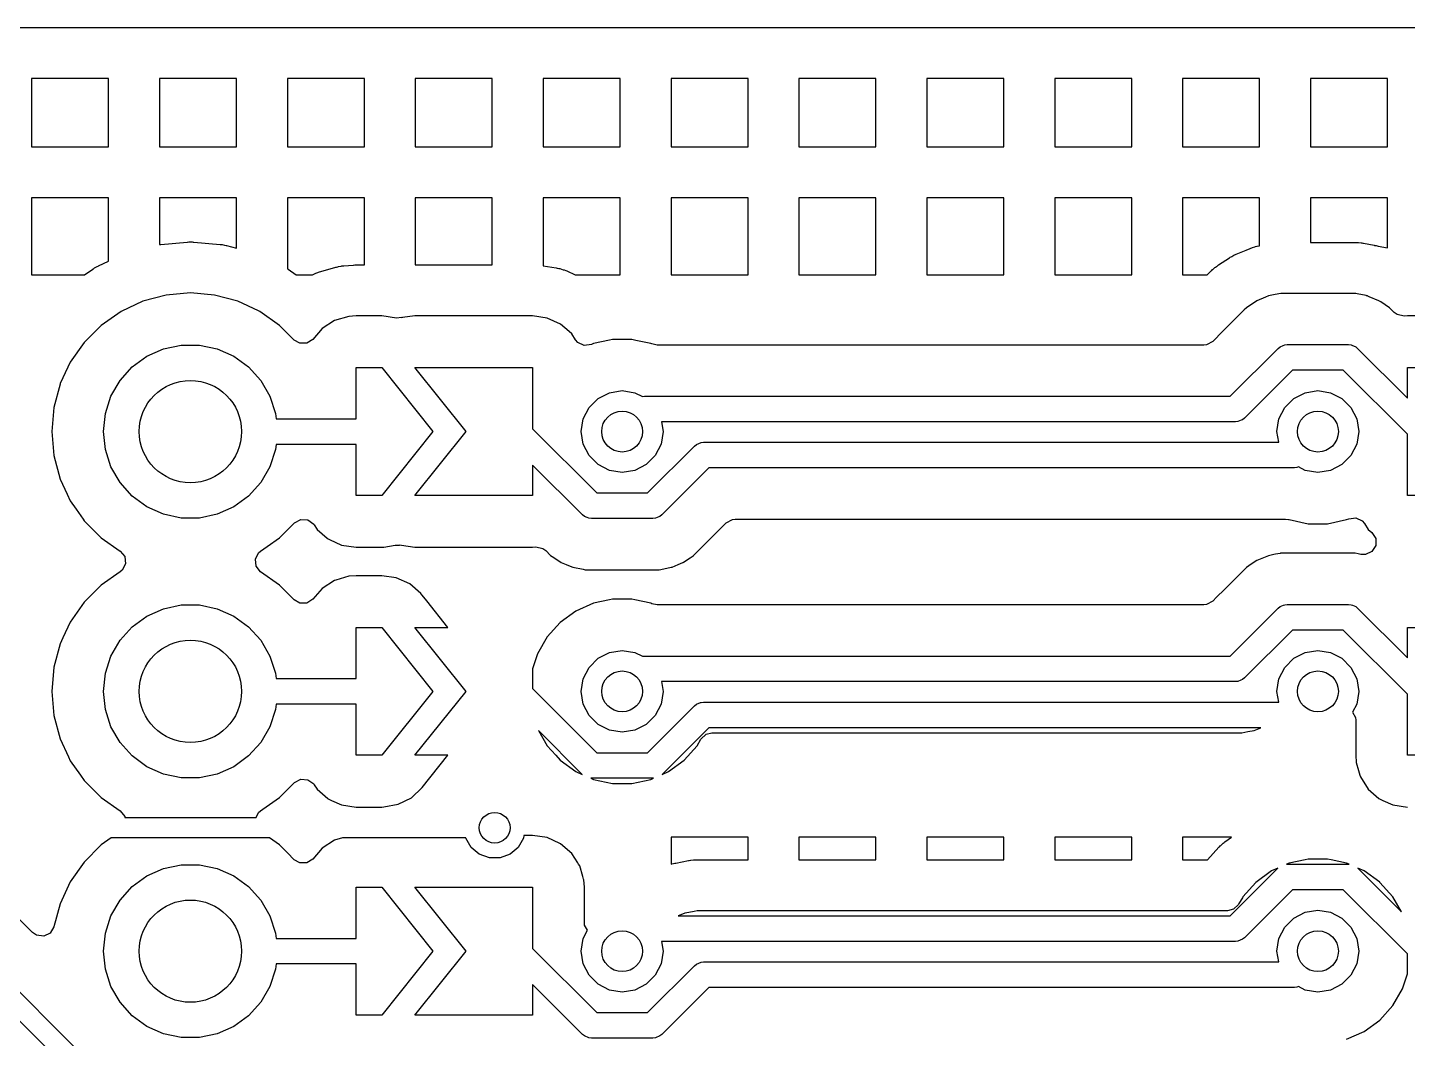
# Model space of a CAD drawing. Extents: x 2.49 to 8.57, y -5.87 to -1.87.
# Drawn here: x 7.613 to 8.144, y -2.45 to -2.061 of the extents above; entities that cross this region are included whole.
import ezdxf

# ---------------------------------------------------------------- set-up
doc = ezdxf.new("R2010")
doc.units = 0
doc.header["$MEASUREMENT"] = 0
doc.layers.add('BLACK', color=7, linetype='CONTINUOUS')

msp = doc.modelspace()

# ---------------------------------------------------------------- linework, layer by layer
at = {"layer": 'BLACK', "linetype": 'CONTINUOUS'}
for p, q in [((5.82126, -2.06076), (8.55012, -2.06076)), ((7.6441, -2.08037), (7.61449, -2.08037)), ((7.61449, -2.08037), (7.61449, -2.10669)), ((7.6441, -2.10669), (7.6441, -2.08037)), ((7.69331, -2.08037), (7.66371, -2.08037)), ((7.66371, -2.08037), (7.66371, -2.10669)), ((7.69331, -2.10669), (7.69331, -2.08037)), ((7.74253, -2.08037), (7.71292, -2.08037)), ((7.71292, -2.08037), (7.71292, -2.10669)), ((7.74253, -2.10669), (7.74253, -2.08037)), ((7.79174, -2.08037), (7.76213, -2.08037)), ((7.76213, -2.08037), (7.76213, -2.10669)), ((7.79174, -2.10669), (7.79174, -2.08037)), ((7.84095, -2.08037), (7.81134, -2.08037)), ((7.81134, -2.08037), (7.81134, -2.10669)), ((7.84095, -2.10669), (7.84095, -2.08037)), ((7.89016, -2.08037), (7.86056, -2.08037)), ((7.86056, -2.08037), (7.86056, -2.10669)), ((7.89016, -2.10669), (7.89016, -2.08037)), ((7.93938, -2.08037), (7.90977, -2.08037)), ((7.90977, -2.08037), (7.90977, -2.10669)), ((7.93938, -2.10669), (7.93938, -2.08037)), ((7.98859, -2.08037), (7.95898, -2.08037)), ((7.95898, -2.08037), (7.95898, -2.10669)), ((7.98859, -2.10669), (7.98859, -2.08037)), ((8.0378, -2.08037), (8.0082, -2.08037)), ((8.0082, -2.08037), (8.0082, -2.10669)), ((8.0378, -2.10669), (8.0378, -2.08037)), ((8.08701, -2.08037), (8.05741, -2.08037)), ((8.05741, -2.08037), (8.05741, -2.10669)), ((8.08701, -2.10669), (8.08701, -2.08037)), ((8.13623, -2.08037), (8.10662, -2.08037)), ((8.10662, -2.08037), (8.10662, -2.10669)), ((8.13623, -2.10669), (8.13623, -2.08037)), ((7.61449, -2.10669), (7.6441, -2.10669)), ((7.66371, -2.10669), (7.69331, -2.10669)), ((7.71292, -2.10669), (7.74253, -2.10669)), ((7.76213, -2.10669), (7.79174, -2.10669)), ((7.81134, -2.10669), (7.84095, -2.10669)), ((7.86056, -2.10669), (7.89016, -2.10669)), ((7.90977, -2.10669), (7.93938, -2.10669)), ((7.95898, -2.10669), (7.98859, -2.10669)), ((8.0082, -2.10669), (8.0378, -2.10669)), ((8.05741, -2.10669), (8.08701, -2.10669)), ((8.10662, -2.10669), (8.13623, -2.10669)), ((7.6441, -2.1263), (7.61449, -2.1263)), ((7.61449, -2.1263), (7.61449, -2.15591)), ((7.6441, -2.14426), (7.6441, -2.1263)), ((7.69331, -2.1263), (7.66371, -2.1263)), ((7.66371, -2.1263), (7.66371, -2.14426)), ((7.69331, -2.14566), (7.69331, -2.1263)), ((7.74253, -2.1263), (7.71292, -2.1263)), ((7.71292, -2.1263), (7.71292, -2.15356)), ((7.74253, -2.15214), (7.74253, -2.1263)), ((7.79174, -2.1263), (7.76213, -2.1263)), ((7.76213, -2.1263), (7.76213, -2.15214)), ((7.79174, -2.15214), (7.79174, -2.1263)), ((7.84095, -2.1263), (7.81134, -2.1263)), ((7.81134, -2.1263), (7.81134, -2.15252)), ((7.84095, -2.15591), (7.84095, -2.1263)), ((7.89016, -2.1263), (7.86056, -2.1263)), ((7.86056, -2.1263), (7.86056, -2.15591)), ((7.89016, -2.15591), (7.89016, -2.1263)), ((7.93938, -2.1263), (7.90977, -2.1263)), ((7.90977, -2.1263), (7.90977, -2.15591)), ((7.93938, -2.15591), (7.93938, -2.1263)), ((7.98859, -2.1263), (7.95898, -2.1263)), ((7.95898, -2.1263), (7.95898, -2.15591)), ((7.98859, -2.15591), (7.98859, -2.1263)), ((8.0378, -2.1263), (8.0082, -2.1263)), ((8.0082, -2.1263), (8.0082, -2.15591)), ((8.0378, -2.15591), (8.0378, -2.1263)), ((8.08701, -2.1263), (8.05741, -2.1263)), ((8.05741, -2.1263), (8.05741, -2.15591)), ((8.08701, -2.14348), (8.08701, -2.1263)), ((8.13623, -2.1263), (8.10662, -2.1263)), ((8.10662, -2.1263), (8.10662, -2.14348)), ((8.13623, -2.14559), (8.13623, -2.1263)), ((7.31944, -2.14155), (7.6331, -2.4552)), ((7.6441, -2.15064), (7.6441, -2.14426)), ((7.66371, -2.14426), (7.66398, -2.14422)), ((7.66398, -2.14422), (7.66419, -2.1442)), ((7.66419, -2.1442), (7.67431, -2.14331)), ((7.67431, -2.14331), (7.67452, -2.1433)), ((7.67452, -2.1433), (7.67495, -2.14328)), ((7.67495, -2.14328), (7.67516, -2.14328)), ((7.67516, -2.14328), (7.67602, -2.14328)), ((7.67602, -2.14328), (7.67623, -2.14328)), ((7.67623, -2.14328), (7.67666, -2.1433)), ((7.67666, -2.1433), (7.67687, -2.14331)), ((7.67687, -2.14331), (7.68699, -2.1442)), ((7.68699, -2.1442), (7.68721, -2.14422)), ((7.68721, -2.14422), (7.68763, -2.14428)), ((7.68763, -2.14428), (7.68784, -2.14431)), ((7.68784, -2.14431), (7.68868, -2.14446)), ((7.68868, -2.14446), (7.68889, -2.1445)), ((7.68889, -2.1445), (7.68931, -2.14459)), ((7.68931, -2.14459), (7.68952, -2.14464)), ((7.68952, -2.14464), (7.69331, -2.14566)), ((8.08544, -2.14507), (8.08591, -2.14495)), ((8.08591, -2.14495), (8.08615, -2.1449)), ((8.08615, -2.1449), (8.08701, -2.14472)), ((8.08701, -2.14472), (8.08701, -2.14348)), ((8.10662, -2.14348), (8.12418, -2.14348)), ((8.12418, -2.14348), (8.12442, -2.14348)), ((8.12442, -2.14348), (8.1249, -2.14351)), ((8.1249, -2.14351), (8.12514, -2.14353)), ((8.12514, -2.14353), (8.1261, -2.14362)), ((8.1261, -2.14362), (8.12634, -2.14365)), ((8.12634, -2.14365), (8.12681, -2.14372)), ((8.12681, -2.14372), (8.12705, -2.14376)), ((8.12705, -2.14376), (8.12906, -2.14416)), ((8.12906, -2.14416), (8.12906, -2.14416)), ((8.12906, -2.14416), (8.1311, -2.14457)), ((8.1311, -2.14457), (8.13129, -2.14459)), ((8.13129, -2.14459), (8.13185, -2.14469)), ((8.13185, -2.14469), (8.13262, -2.14487)), ((8.13262, -2.14487), (8.13623, -2.14559)), ((7.62638, -2.45962), (7.31503, -2.14827)), ((8.07125, -2.15214), (8.07547, -2.14932)), ((8.07547, -2.14932), (8.07567, -2.14919)), ((8.07567, -2.14919), (8.07609, -2.14894)), ((8.07609, -2.14894), (8.07629, -2.14882)), ((8.07629, -2.14882), (8.07714, -2.14837)), ((8.07714, -2.14837), (8.07736, -2.14826)), ((8.07736, -2.14826), (8.07779, -2.14805)), ((8.07779, -2.14805), (8.07801, -2.14796)), ((8.07801, -2.14796), (8.08181, -2.14639)), ((8.08181, -2.14639), (8.08338, -2.14573)), ((8.08181, -2.14639), (8.08181, -2.14639)), ((8.08338, -2.14573), (8.08361, -2.14565)), ((8.08361, -2.14565), (8.08406, -2.14548)), ((8.08406, -2.14548), (8.08429, -2.14541)), ((8.08429, -2.14541), (8.08521, -2.14513)), ((8.08521, -2.14513), (8.08544, -2.14507)), ((7.6349, -2.15591), (7.63801, -2.15373)), ((7.63801, -2.15373), (7.63819, -2.15361)), ((7.63819, -2.15361), (7.63826, -2.15356)), ((7.63826, -2.15356), (7.63855, -2.15338)), ((7.63855, -2.15338), (7.63873, -2.15327)), ((7.63873, -2.15327), (7.63947, -2.15284)), ((7.63947, -2.15284), (7.63966, -2.15274)), ((7.63966, -2.15274), (7.64004, -2.15254)), ((7.64004, -2.15254), (7.64023, -2.15244)), ((7.64023, -2.15244), (7.6441, -2.15064)), ((7.71292, -2.15356), (7.71299, -2.15361)), ((7.71299, -2.15361), (7.71317, -2.15373)), ((7.71317, -2.15373), (7.71629, -2.15591)), ((7.72253, -2.15591), (7.7236, -2.15542)), ((7.7236, -2.15542), (7.72392, -2.15529)), ((7.72392, -2.15529), (7.72458, -2.15504)), ((7.72458, -2.15504), (7.72491, -2.15493)), ((7.72491, -2.15493), (7.73152, -2.15299)), ((7.73152, -2.15299), (7.73177, -2.15292)), ((7.73177, -2.15292), (7.73228, -2.1528)), ((7.73228, -2.1528), (7.73254, -2.15275)), ((7.73254, -2.15275), (7.73357, -2.15256)), ((7.73357, -2.15256), (7.73383, -2.15252)), ((7.73383, -2.15252), (7.73435, -2.15246)), ((7.73383, -2.15252), (7.73383, -2.15252)), ((7.73435, -2.15246), (7.73462, -2.15243)), ((7.73462, -2.15243), (7.73823, -2.15217)), ((7.73823, -2.15217), (7.73841, -2.15216)), ((7.73841, -2.15216), (7.73893, -2.15214)), ((7.73893, -2.15214), (7.73911, -2.15214)), ((7.73911, -2.15214), (7.74253, -2.15214)), ((7.76213, -2.15214), (7.79174, -2.15214)), ((7.81134, -2.15252), (7.81637, -2.15325)), ((7.81637, -2.15325), (7.81672, -2.15331)), ((7.81672, -2.15331), (7.8174, -2.15346)), ((7.8174, -2.15346), (7.81774, -2.15354)), ((7.81774, -2.15354), (7.81909, -2.15394)), ((7.81909, -2.15394), (7.81942, -2.15405)), ((7.81942, -2.15405), (7.82008, -2.15429)), ((7.82008, -2.15429), (7.8204, -2.15443)), ((7.8204, -2.15443), (7.82364, -2.15591)), ((8.06688, -2.15591), (8.0684, -2.15438)), ((8.0684, -2.15438), (8.06858, -2.15421)), ((8.06858, -2.15421), (8.06894, -2.15389)), ((8.06894, -2.15389), (8.06912, -2.15373)), ((8.06912, -2.15373), (8.06986, -2.15312)), ((8.06986, -2.15312), (8.07005, -2.15297)), ((8.07005, -2.15297), (8.07044, -2.15269)), ((8.07044, -2.15269), (8.07063, -2.15255)), ((8.07063, -2.15255), (8.07125, -2.15214)), ((7.61449, -2.15591), (7.6349, -2.15591)), ((7.71629, -2.15591), (7.72253, -2.15591)), ((7.82364, -2.15591), (7.84095, -2.15591)), ((7.86056, -2.15591), (7.89016, -2.15591)), ((7.90977, -2.15591), (7.93938, -2.15591)), ((7.95898, -2.15591), (7.98859, -2.15591)), ((8.0082, -2.15591), (8.0378, -2.15591)), ((8.05741, -2.15591), (8.06688, -2.15591)), ((7.65734, -2.1661), (7.6489, -2.17003)), ((7.66632, -2.16369), (7.65734, -2.1661)), ((7.65734, -2.1661), (7.65734, -2.1661)), ((7.67559, -2.16288), (7.66632, -2.16369)), ((7.66632, -2.16369), (7.66632, -2.16369)), ((7.68486, -2.16369), (7.67559, -2.16288)), ((7.67559, -2.16288), (7.67559, -2.16288)), ((7.69384, -2.1661), (7.68486, -2.16369)), ((7.68486, -2.16369), (7.68486, -2.16369)), ((7.70186, -2.16984), (7.69384, -2.1661)), ((7.69384, -2.1661), (7.69384, -2.1661)), ((7.69384, -2.1661), (7.69384, -2.1661)), ((8.08596, -2.16589), (8.08193, -2.16858)), ((8.08931, -2.1645), (8.08596, -2.16589)), ((8.08596, -2.16589), (8.08596, -2.16589)), ((8.09044, -2.16403), (8.08931, -2.1645)), ((8.09305, -2.16351), (8.09044, -2.16403)), ((8.09044, -2.16403), (8.09044, -2.16403)), ((8.0952, -2.16308), (8.09305, -2.16351)), ((8.09305, -2.16351), (8.09305, -2.16351)), ((8.10025, -2.16308), (8.0952, -2.16308)), ((8.1237, -2.16308), (8.10025, -2.16308)), ((8.10025, -2.16308), (8.10025, -2.16308)), ((8.12411, -2.16317), (8.1237, -2.16308)), ((8.1237, -2.16308), (8.1237, -2.16308)), ((8.12452, -2.16325), (8.12411, -2.16317)), ((8.12798, -2.16394), (8.12452, -2.16325)), ((8.12452, -2.16325), (8.12452, -2.16325)), ((8.12811, -2.16395), (8.12798, -2.16394)), ((8.12849, -2.16404), (8.12811, -2.16395)), ((8.12862, -2.1641), (8.12849, -2.16404)), ((8.1292, -2.16434), (8.12862, -2.1641)), ((8.13294, -2.16589), (8.1292, -2.16434)), ((8.1292, -2.16434), (8.1292, -2.16434)), ((8.1292, -2.16434), (8.1292, -2.16434)), ((8.13365, -2.16636), (8.13294, -2.16589)), ((8.13294, -2.16589), (8.13294, -2.16589)), ((8.13294, -2.16589), (8.13294, -2.16589)), ((7.6489, -2.17003), (7.64128, -2.17537)), ((7.6489, -2.17003), (7.6489, -2.17003)), ((7.70228, -2.17003), (7.70186, -2.16984)), ((7.7099, -2.17537), (7.70228, -2.17003)), ((7.70228, -2.17003), (7.70228, -2.17003)), ((8.08067, -2.16984), (8.07876, -2.17175)), ((8.08111, -2.1694), (8.08067, -2.16984)), ((8.08193, -2.16858), (8.08111, -2.1694)), ((8.08193, -2.16858), (8.08193, -2.16858)), ((8.13697, -2.16858), (8.13365, -2.16636)), ((8.13365, -2.16636), (8.13365, -2.16636)), ((8.13881, -2.17042), (8.13697, -2.16858)), ((8.13697, -2.16858), (8.13697, -2.16858)), ((8.13992, -2.17125), (8.13881, -2.17042)), ((8.14261, -2.17184), (8.13992, -2.17125)), ((7.64128, -2.17537), (7.6347, -2.18195)), ((7.71314, -2.17861), (7.7099, -2.17537)), ((7.7099, -2.17537), (7.7099, -2.17537)), ((7.7099, -2.17537), (7.7099, -2.17537)), ((7.72634, -2.17661), (7.72271, -2.18079)), ((7.7311, -2.17354), (7.72634, -2.17661)), ((7.72634, -2.17661), (7.72634, -2.17661)), ((7.73654, -2.17195), (7.7311, -2.17354)), ((7.73937, -2.17175), (7.73654, -2.17195)), ((7.74921, -2.17175), (7.73937, -2.17175)), ((7.73937, -2.17175), (7.73937, -2.17175)), ((7.75486, -2.17256), (7.74921, -2.17175)), ((7.74921, -2.17175), (7.74921, -2.17175)), ((7.75681, -2.17232), (7.75486, -2.17256)), ((7.75684, -2.17243), (7.75681, -2.17232)), ((7.75715, -2.17235), (7.75684, -2.17243)), ((7.76201, -2.17175), (7.75715, -2.17235)), ((7.80728, -2.17175), (7.76201, -2.17175)), ((7.76201, -2.17175), (7.76201, -2.17175)), ((7.81289, -2.17255), (7.80728, -2.17175)), ((7.81804, -2.17491), (7.81289, -2.17255)), ((7.81289, -2.17255), (7.81289, -2.17255)), ((7.82138, -2.17779), (7.81804, -2.17491)), ((7.81804, -2.17491), (7.81804, -2.17491)), ((7.81804, -2.17491), (7.81804, -2.17491)), ((7.81804, -2.17491), (7.81804, -2.17491)), ((8.0784, -2.17211), (8.07246, -2.17805)), ((8.07876, -2.17175), (8.0784, -2.17211)), ((8.0784, -2.17211), (8.0784, -2.17211)), ((8.0784, -2.17211), (8.0784, -2.17211)), ((8.0784, -2.17211), (8.0784, -2.17211)), ((8.1439, -2.17175), (8.14261, -2.17184)), ((8.18917, -2.17175), (8.1439, -2.17175)), ((8.1439, -2.17175), (8.1439, -2.17175)), ((7.6347, -2.18195), (7.62937, -2.18957)), ((7.71557, -2.18104), (7.71314, -2.17861)), ((7.71765, -2.18228), (7.71557, -2.18104)), ((7.72271, -2.18079), (7.7204, -2.18228)), ((7.82232, -2.17861), (7.82138, -2.17779)), ((7.82379, -2.1809), (7.82232, -2.17861)), ((7.82467, -2.18192), (7.82379, -2.1809)), ((7.82716, -2.18309), (7.82467, -2.18192)), ((7.83687, -2.18104), (7.83072, -2.18235)), ((7.83801, -2.1808), (7.83687, -2.18104)), ((7.84546, -2.1808), (7.83801, -2.1808)), ((7.84705, -2.18114), (7.84546, -2.1808)), ((7.85275, -2.18235), (7.84705, -2.18114)), ((8.06897, -2.18154), (8.06656, -2.18285)), ((8.06937, -2.18114), (8.06897, -2.18154)), ((8.07246, -2.17805), (8.06937, -2.18114)), ((7.6532, -2.19138), (7.65886, -2.18727)), ((7.65886, -2.18727), (7.66525, -2.18443)), ((7.66525, -2.18443), (7.67209, -2.18297)), ((7.67209, -2.18297), (7.67909, -2.18297)), ((7.67909, -2.18297), (7.68593, -2.18443)), ((7.68593, -2.18443), (7.69232, -2.18727)), ((7.69232, -2.18727), (7.69798, -2.19138)), ((7.7204, -2.18228), (7.71765, -2.18228)), ((7.82989, -2.18272), (7.82716, -2.18309)), ((7.83072, -2.18235), (7.82989, -2.18272)), ((7.83072, -2.18235), (7.83072, -2.18235)), ((7.85318, -2.18254), (7.85275, -2.18235)), ((7.85275, -2.18235), (7.85275, -2.18235)), ((7.85517, -2.18297), (7.85318, -2.18254)), ((8.06552, -2.18297), (7.85517, -2.18297)), ((8.06656, -2.18285), (8.06552, -2.18297)), ((8.07571, -2.20267), (8.09415, -2.18423)), ((8.09415, -2.18423), (8.09489, -2.18362)), ((8.09489, -2.18362), (8.09603, -2.18315)), ((8.09489, -2.18362), (8.09489, -2.18362)), ((8.09603, -2.18315), (8.09667, -2.18288)), ((8.09667, -2.18288), (8.09763, -2.18279)), ((8.09667, -2.18288), (8.09667, -2.18288)), ((8.09763, -2.18279), (8.12127, -2.18279)), ((8.12127, -2.18279), (8.12223, -2.18288)), ((8.12223, -2.18288), (8.12223, -2.18288)), ((8.12223, -2.18288), (8.12257, -2.18302)), ((8.12257, -2.18302), (8.12401, -2.18362)), ((8.12401, -2.18362), (8.12401, -2.18362)), ((8.12401, -2.18362), (8.12475, -2.18423)), ((8.12475, -2.18423), (8.1439, -2.20338)), ((7.62937, -2.18957), (7.62655, -2.19561)), ((7.62937, -2.18957), (7.62937, -2.18957)), ((7.64852, -2.19658), (7.6532, -2.19138)), ((7.69798, -2.19138), (7.70266, -2.19658)), ((7.73937, -2.21133), (7.73937, -2.19165)), ((7.73937, -2.19165), (7.74921, -2.19165)), ((7.74921, -2.19165), (7.7689, -2.21625)), ((7.78169, -2.21625), (7.76201, -2.19165)), ((7.76201, -2.19165), (7.80728, -2.19165)), ((7.80728, -2.19165), (7.80728, -2.21521)), ((8.09966, -2.19263), (8.08122, -2.21107)), ((8.11923, -2.19263), (8.09966, -2.19263)), ((8.1439, -2.2173), (8.11923, -2.19263)), ((8.1439, -2.20338), (8.1439, -2.19165)), ((8.1439, -2.19165), (8.18917, -2.19165)), ((7.62544, -2.198), (7.62303, -2.20699)), ((7.62553, -2.19781), (7.62544, -2.198)), ((7.62544, -2.198), (7.62544, -2.198)), ((7.62655, -2.19561), (7.62553, -2.19781)), ((7.64502, -2.20264), (7.64852, -2.19658)), ((7.70266, -2.19658), (7.70616, -2.20264)), ((7.64286, -2.2093), (7.64502, -2.20264)), ((7.70616, -2.20264), (7.70832, -2.2093)), ((7.83248, -2.20351), (7.83687, -2.20128)), ((7.83687, -2.20128), (7.84173, -2.20051)), ((7.84173, -2.20051), (7.8466, -2.20128)), ((7.8466, -2.20128), (7.84951, -2.20276)), ((7.84951, -2.20276), (7.85039, -2.20267)), ((7.85039, -2.20267), (8.07571, -2.20267)), ((8.10019, -2.20351), (8.10458, -2.20128)), ((8.10458, -2.20128), (8.10945, -2.20051)), ((8.10945, -2.20051), (8.11432, -2.20128)), ((8.11432, -2.20128), (8.11871, -2.20351)), ((7.62303, -2.20699), (7.62222, -2.21625)), ((7.62303, -2.20699), (7.62303, -2.20699)), ((7.82675, -2.21139), (7.82899, -2.207)), ((7.82899, -2.207), (7.83248, -2.20351)), ((8.09447, -2.21139), (8.09671, -2.207)), ((8.09671, -2.207), (8.10019, -2.20351)), ((8.11871, -2.20351), (8.12219, -2.207)), ((8.12219, -2.207), (8.12443, -2.21139)), ((7.64213, -2.21625), (7.64286, -2.2093)), ((7.70832, -2.2093), (7.70854, -2.21133)), ((7.70854, -2.21133), (7.73937, -2.21133)), ((7.82598, -2.21625), (7.82675, -2.21139)), ((8.07774, -2.21251), (7.85689, -2.21251)), ((7.85689, -2.21251), (7.85748, -2.21625)), ((8.0787, -2.21242), (8.07774, -2.21251)), ((8.07991, -2.21192), (8.0787, -2.21242)), ((8.0787, -2.21242), (8.0787, -2.21242)), ((8.08048, -2.21168), (8.07991, -2.21192)), ((8.08122, -2.21107), (8.08048, -2.21168)), ((8.08048, -2.21168), (8.08048, -2.21168)), ((8.0937, -2.21625), (8.09447, -2.21139)), ((8.12443, -2.21139), (8.1252, -2.21625)), ((7.62222, -2.21625), (7.62222, -2.21625)), ((7.62222, -2.21625), (7.62303, -2.22552)), ((7.64286, -2.22321), (7.64213, -2.21625)), ((7.7689, -2.21625), (7.74921, -2.24086)), ((7.76201, -2.24086), (7.78169, -2.21625)), ((7.80728, -2.21521), (7.83195, -2.23988)), ((7.82675, -2.22112), (7.82598, -2.21625)), ((7.85748, -2.21625), (7.85671, -2.22112)), ((8.09436, -2.22039), (8.0937, -2.21625)), ((8.1252, -2.21625), (8.12443, -2.22112)), ((8.1439, -2.24086), (8.1439, -2.2173)), ((7.64502, -2.22987), (7.64286, -2.22321)), ((7.70832, -2.22321), (7.70616, -2.22987)), ((7.70854, -2.22118), (7.70832, -2.22321)), ((7.73937, -2.22118), (7.70854, -2.22118)), ((7.73937, -2.24086), (7.73937, -2.22118)), ((7.82899, -2.22551), (7.82675, -2.22112)), ((7.85152, -2.23988), (7.86956, -2.22183)), ((7.85671, -2.22112), (7.85447, -2.22551)), ((7.86956, -2.22183), (7.87031, -2.22122)), ((7.87031, -2.22122), (7.87208, -2.22048)), ((7.87031, -2.22122), (7.87031, -2.22122)), ((7.87208, -2.22048), (7.87304, -2.22039)), ((7.87304, -2.22039), (8.09436, -2.22039)), ((8.12443, -2.22112), (8.12219, -2.22551)), ((7.62303, -2.22552), (7.62303, -2.22552)), ((7.62303, -2.22552), (7.62544, -2.23451)), ((7.64852, -2.23592), (7.64502, -2.22987)), ((7.70616, -2.22987), (7.70266, -2.23592)), ((7.82643, -2.24828), (7.80728, -2.22913)), ((7.80728, -2.22913), (7.80728, -2.24086)), ((7.83248, -2.22899), (7.82899, -2.22551)), ((7.83687, -2.23123), (7.83248, -2.22899)), ((7.85099, -2.22899), (7.8466, -2.23123)), ((7.85447, -2.22551), (7.85099, -2.22899)), ((8.10195, -2.22989), (8.10135, -2.23014)), ((8.10458, -2.23123), (8.10195, -2.22989)), ((8.11871, -2.22899), (8.11432, -2.23123)), ((8.12219, -2.22551), (8.11871, -2.22899)), ((7.62544, -2.23451), (7.62544, -2.23451)), ((7.62544, -2.23451), (7.62544, -2.23451)), ((7.62544, -2.23451), (7.62814, -2.24031)), ((7.84173, -2.232), (7.83687, -2.23123)), ((7.8466, -2.23123), (7.84173, -2.232)), ((7.87508, -2.23023), (7.85704, -2.24828)), ((8.10039, -2.23023), (7.87508, -2.23023)), ((8.10135, -2.23014), (8.10039, -2.23023)), ((8.10945, -2.232), (8.10458, -2.23123)), ((8.11432, -2.23123), (8.10945, -2.232)), ((7.62814, -2.24031), (7.62937, -2.24294)), ((7.6532, -2.24112), (7.64852, -2.23592)), ((7.70266, -2.23592), (7.69798, -2.24112)), ((7.83195, -2.23988), (7.85152, -2.23988)), ((7.62937, -2.24294), (7.62937, -2.24294)), ((7.62937, -2.24294), (7.63164, -2.24618)), ((7.65886, -2.24524), (7.6532, -2.24112)), ((7.66525, -2.24808), (7.65886, -2.24524)), ((7.69232, -2.24524), (7.68593, -2.24808)), ((7.69798, -2.24112), (7.69232, -2.24524)), ((7.74921, -2.24086), (7.73937, -2.24086)), ((7.80728, -2.24086), (7.76201, -2.24086)), ((8.18917, -2.24086), (8.1439, -2.24086)), ((7.63164, -2.24618), (7.63427, -2.24993)), ((7.63427, -2.24993), (7.6347, -2.25056)), ((7.6347, -2.25056), (7.6347, -2.25056)), ((7.6347, -2.25056), (7.64128, -2.25714)), ((7.67209, -2.24954), (7.66525, -2.24808)), ((7.67909, -2.24954), (7.67209, -2.24954)), ((7.68593, -2.24808), (7.67909, -2.24954)), ((7.71567, -2.25137), (7.71808, -2.25005)), ((7.71808, -2.25005), (7.72083, -2.25025)), ((7.72083, -2.25025), (7.72303, -2.25189)), ((7.82718, -2.24889), (7.82643, -2.24828)), ((7.82821, -2.24932), (7.82718, -2.24889)), ((7.82718, -2.24889), (7.82718, -2.24889)), ((7.82895, -2.24962), (7.82821, -2.24932)), ((7.82991, -2.24972), (7.82895, -2.24962)), ((7.82895, -2.24962), (7.82895, -2.24962)), ((7.85356, -2.24972), (7.82991, -2.24972)), ((7.85452, -2.24962), (7.85356, -2.24972)), ((7.85579, -2.2491), (7.85452, -2.24962)), ((7.85629, -2.24889), (7.85579, -2.2491)), ((7.85704, -2.24828), (7.85629, -2.24889)), ((7.88181, -2.25136), (7.88423, -2.25005)), ((7.88423, -2.25005), (7.88527, -2.24993)), ((7.88527, -2.24993), (8.09698, -2.24993)), ((8.09698, -2.24993), (8.09818, -2.25013)), ((8.09818, -2.25013), (8.09818, -2.2501)), ((8.09818, -2.2501), (8.09843, -2.25016)), ((8.09843, -2.25016), (8.09843, -2.25016)), ((8.09843, -2.25016), (8.10572, -2.25171)), ((8.11317, -2.25171), (8.12046, -2.25016)), ((8.12046, -2.25016), (8.1213, -2.24979)), ((8.1213, -2.24979), (8.12402, -2.24942)), ((8.12402, -2.24942), (8.12651, -2.25059)), ((8.12651, -2.25059), (8.12739, -2.25161)), ((7.7099, -2.25714), (7.71567, -2.25137)), ((7.72303, -2.25189), (7.72323, -2.25218)), ((7.72323, -2.25218), (7.72433, -2.25389)), ((7.72433, -2.25389), (7.72433, -2.25389)), ((7.72433, -2.25389), (7.72817, -2.25722)), ((7.87165, -2.26153), (7.88181, -2.25136)), ((8.10572, -2.25171), (8.10572, -2.25171)), ((8.10572, -2.25171), (8.11317, -2.25171)), ((8.11317, -2.25171), (8.11317, -2.25171)), ((8.12739, -2.25161), (8.12886, -2.25389)), ((8.12886, -2.25389), (8.13023, -2.25508)), ((8.13023, -2.25508), (8.13171, -2.25739)), ((7.64128, -2.25714), (7.64128, -2.25714)), ((7.64128, -2.25714), (7.64859, -2.26225)), ((7.70259, -2.26225), (7.7051, -2.2605)), ((7.7051, -2.2605), (7.7099, -2.25714)), ((7.72817, -2.25722), (7.72861, -2.2576)), ((7.72861, -2.2576), (7.72912, -2.25784)), ((7.72912, -2.25784), (7.73376, -2.25996)), ((7.73376, -2.25996), (7.73376, -2.25996)), ((7.73376, -2.25996), (7.73376, -2.25996)), ((7.73376, -2.25996), (7.73937, -2.26076)), ((7.73937, -2.26076), (7.73937, -2.26076)), ((7.73937, -2.26076), (7.74921, -2.26076)), ((7.74921, -2.26076), (7.74929, -2.26076)), ((7.74929, -2.26076), (7.74999, -2.26075)), ((7.74999, -2.26075), (7.75444, -2.25993)), ((7.75444, -2.25993), (7.75604, -2.26001)), ((7.75604, -2.26001), (7.75606, -2.25991)), ((7.75606, -2.25991), (7.75678, -2.26001)), ((7.75678, -2.26001), (7.76201, -2.26076)), ((7.76201, -2.26076), (7.76201, -2.26076)), ((7.76201, -2.26076), (7.80728, -2.26076)), ((7.80728, -2.26076), (7.80857, -2.26067)), ((7.80728, -2.26076), (7.80728, -2.26076)), ((7.80857, -2.26067), (7.81126, -2.26125)), ((7.81126, -2.26125), (7.81237, -2.26209)), ((7.86936, -2.26382), (7.87165, -2.26153)), ((7.87165, -2.26153), (7.87165, -2.26153)), ((7.87165, -2.26153), (7.87165, -2.26153)), ((8.13171, -2.26015), (8.13023, -2.26246)), ((8.13171, -2.25739), (8.13171, -2.26015)), ((7.64859, -2.26225), (7.65031, -2.2644)), ((7.65059, -2.26714), (7.64935, -2.26959)), ((7.65031, -2.2644), (7.65059, -2.26714)), ((7.70059, -2.26537), (7.70183, -2.26291)), ((7.70087, -2.2681), (7.70059, -2.26537)), ((7.70183, -2.26291), (7.70259, -2.26225)), ((7.81237, -2.26209), (7.81421, -2.26393)), ((7.81421, -2.26393), (7.81421, -2.26393)), ((7.81421, -2.26393), (7.81421, -2.26393)), ((7.81421, -2.26393), (7.81421, -2.26393)), ((7.81421, -2.26393), (7.81421, -2.26393)), ((7.81421, -2.26393), (7.81421, -2.26393)), ((7.81421, -2.26393), (7.81421, -2.26393)), ((7.81421, -2.26393), (7.81481, -2.26432)), ((7.81481, -2.26432), (7.81541, -2.26472)), ((7.81541, -2.26472), (7.81541, -2.26472)), ((7.81541, -2.26472), (7.81541, -2.26472)), ((7.81541, -2.26472), (7.81824, -2.26662)), ((7.81824, -2.26662), (7.81824, -2.26662)), ((7.81824, -2.26662), (7.81824, -2.26662)), ((7.81824, -2.26662), (7.82014, -2.2674)), ((7.86333, -2.2674), (7.86506, -2.26669)), ((7.86506, -2.26669), (7.8652, -2.26663)), ((7.8652, -2.26663), (7.86522, -2.26663)), ((7.86522, -2.26663), (7.86533, -2.26655)), ((7.86533, -2.26655), (7.86794, -2.2648)), ((7.86794, -2.2648), (7.869, -2.2641)), ((7.869, -2.2641), (7.86909, -2.26404)), ((7.86909, -2.26404), (7.86918, -2.26398)), ((7.86918, -2.26398), (7.86927, -2.26392)), ((7.86927, -2.26392), (7.86936, -2.26382)), ((8.08596, -2.26589), (8.08384, -2.26731)), ((8.09044, -2.26403), (8.08596, -2.26589)), ((8.08596, -2.26589), (8.08596, -2.26589)), ((8.09252, -2.26362), (8.09044, -2.26403)), ((8.09312, -2.2635), (8.09252, -2.26362)), ((8.0949, -2.26314), (8.09312, -2.2635)), ((8.09501, -2.26312), (8.0949, -2.26314)), ((8.0952, -2.26308), (8.09501, -2.26312)), ((8.09725, -2.26308), (8.0952, -2.26308)), ((8.0952, -2.26308), (8.0952, -2.26308)), ((8.0952, -2.26308), (8.0952, -2.26308)), ((8.10005, -2.26308), (8.09725, -2.26308)), ((8.10025, -2.26308), (8.10005, -2.26308)), ((8.12014, -2.26308), (8.10025, -2.26308)), ((8.10025, -2.26308), (8.10025, -2.26308)), ((8.1237, -2.26308), (8.12014, -2.26308)), ((8.12378, -2.2631), (8.1237, -2.26308)), ((8.1237, -2.26308), (8.1237, -2.26308)), ((8.1237, -2.26308), (8.1237, -2.26308)), ((8.12494, -2.26333), (8.12378, -2.2631)), ((8.12603, -2.26355), (8.12494, -2.26333)), ((8.12606, -2.26355), (8.12603, -2.26355)), ((8.12608, -2.26356), (8.12606, -2.26355)), ((8.12773, -2.2636), (8.12608, -2.26356)), ((8.13023, -2.26246), (8.12773, -2.2636)), ((7.64859, -2.27025), (7.64128, -2.27537)), ((7.64935, -2.26959), (7.64859, -2.27025)), ((7.70259, -2.27025), (7.70087, -2.2681)), ((7.7099, -2.27537), (7.70259, -2.27025)), ((7.73654, -2.27195), (7.73156, -2.27341)), ((7.73937, -2.27175), (7.73654, -2.27195)), ((7.74921, -2.27175), (7.73937, -2.27175)), ((7.73937, -2.27175), (7.73937, -2.27175)), ((7.75482, -2.27255), (7.74921, -2.27175)), ((7.82014, -2.2674), (7.82241, -2.26835)), ((7.82241, -2.26835), (7.82273, -2.26848)), ((7.82273, -2.26848), (7.82672, -2.26927)), ((7.82672, -2.26927), (7.82748, -2.26942)), ((7.82748, -2.26942), (7.82748, -2.26942)), ((7.82748, -2.26942), (7.82748, -2.26942)), ((7.82748, -2.26942), (7.83155, -2.26942)), ((7.83155, -2.26942), (7.83233, -2.26942)), ((7.83233, -2.26942), (7.83436, -2.26942)), ((7.83436, -2.26942), (7.83436, -2.26942)), ((7.83436, -2.26942), (7.85191, -2.26942)), ((7.85191, -2.26942), (7.85598, -2.26942)), ((7.85598, -2.26942), (7.85778, -2.26906)), ((7.85598, -2.26942), (7.85598, -2.26942)), ((7.85598, -2.26942), (7.85598, -2.26942)), ((7.85778, -2.26906), (7.86061, -2.2685)), ((7.86061, -2.2685), (7.86077, -2.26848)), ((7.86077, -2.26848), (7.86096, -2.26839)), ((7.86096, -2.26839), (7.86333, -2.2674)), ((8.0784, -2.27211), (8.07348, -2.27703)), ((8.08097, -2.26954), (8.0784, -2.27211)), ((8.0784, -2.27211), (8.0784, -2.27211)), ((8.0784, -2.27211), (8.0784, -2.27211)), ((8.0784, -2.27211), (8.0784, -2.27211)), ((8.08193, -2.26858), (8.08097, -2.26954)), ((8.08097, -2.26954), (8.08097, -2.26954)), ((8.08384, -2.26731), (8.08193, -2.26858)), ((8.08193, -2.26858), (8.08193, -2.26858)), ((8.08193, -2.26858), (8.08193, -2.26858)), ((8.08384, -2.26731), (8.08384, -2.26731)), ((7.64128, -2.27537), (7.6347, -2.28195)), ((7.71287, -2.27834), (7.7099, -2.27537)), ((7.7099, -2.27537), (7.7099, -2.27537)), ((7.7099, -2.27537), (7.7099, -2.27537)), ((7.72634, -2.27661), (7.72271, -2.28079)), ((7.7311, -2.27354), (7.72634, -2.27661)), ((7.72634, -2.27661), (7.72634, -2.27661)), ((7.73151, -2.27342), (7.7311, -2.27354)), ((7.73156, -2.27341), (7.73151, -2.27342)), ((7.75997, -2.27491), (7.75482, -2.27255)), ((7.75482, -2.27255), (7.75482, -2.27255)), ((7.76425, -2.27861), (7.75997, -2.27491)), ((7.75997, -2.27491), (7.75997, -2.27491)), ((8.07348, -2.27703), (8.0705, -2.28001)), ((7.6347, -2.28195), (7.62937, -2.28957)), ((7.66525, -2.28443), (7.67209, -2.28297)), ((7.67209, -2.28297), (7.67909, -2.28297)), ((7.67909, -2.28297), (7.68593, -2.28443)), ((7.71557, -2.28104), (7.71287, -2.27834)), ((7.71765, -2.28228), (7.71557, -2.28104)), ((7.7204, -2.28228), (7.71765, -2.28228)), ((7.72271, -2.28079), (7.7204, -2.28228)), ((7.76467, -2.27911), (7.76425, -2.27861)), ((7.76475, -2.27922), (7.76467, -2.27911)), ((7.76652, -2.28142), (7.76475, -2.27922)), ((7.7747, -2.29165), (7.76652, -2.28142)), ((7.83072, -2.28235), (7.82391, -2.28538)), ((7.83687, -2.28104), (7.83072, -2.28235)), ((7.83072, -2.28235), (7.83072, -2.28235)), ((7.83801, -2.2808), (7.83687, -2.28104)), ((7.84546, -2.2808), (7.83801, -2.2808)), ((7.8466, -2.28104), (7.84546, -2.2808)), ((7.85275, -2.28235), (7.8466, -2.28104)), ((7.85318, -2.28254), (7.85275, -2.28235)), ((7.85275, -2.28235), (7.85275, -2.28235)), ((7.85517, -2.28297), (7.85318, -2.28254)), ((8.06552, -2.28297), (7.85517, -2.28297)), ((8.06656, -2.28285), (8.06552, -2.28297)), ((8.06897, -2.28154), (8.06656, -2.28285)), ((8.0705, -2.28001), (8.06897, -2.28154)), ((8.09489, -2.28362), (8.09617, -2.28309)), ((8.09617, -2.28309), (8.09667, -2.28288)), ((8.09667, -2.28288), (8.09763, -2.28279)), ((8.09667, -2.28288), (8.09667, -2.28288)), ((8.09763, -2.28279), (8.12127, -2.28279)), ((8.12127, -2.28279), (8.12223, -2.28288)), ((8.12223, -2.28288), (8.12272, -2.28309)), ((8.12272, -2.28309), (8.12401, -2.28362)), ((7.6532, -2.29138), (7.65886, -2.28727)), ((7.65886, -2.28727), (7.66525, -2.28443)), ((7.68593, -2.28443), (7.69232, -2.28727)), ((7.69232, -2.28727), (7.69798, -2.29138)), ((7.82391, -2.28538), (7.81788, -2.28976)), ((7.82391, -2.28538), (7.82391, -2.28538)), ((8.07571, -2.30267), (8.09415, -2.28423)), ((8.09415, -2.28423), (8.09489, -2.28362)), ((8.09489, -2.28362), (8.09489, -2.28362)), ((8.12401, -2.28362), (8.12475, -2.28423)), ((8.12475, -2.28423), (8.1439, -2.30338)), ((7.62937, -2.28957), (7.62653, -2.29565)), ((7.62937, -2.28957), (7.62937, -2.28957)), ((7.64852, -2.29658), (7.6532, -2.29138)), ((7.69798, -2.29138), (7.70266, -2.29658)), ((7.73937, -2.31133), (7.73937, -2.29165)), ((7.73937, -2.29165), (7.74921, -2.29165)), ((7.74921, -2.29165), (7.7689, -2.31625)), ((7.78169, -2.31625), (7.76201, -2.29165)), ((7.76201, -2.29165), (7.7747, -2.29165)), ((7.81788, -2.28976), (7.81289, -2.2953)), ((8.09966, -2.29263), (8.08122, -2.31107)), ((8.11923, -2.29263), (8.09966, -2.29263)), ((8.1439, -2.3173), (8.11923, -2.29263)), ((8.1439, -2.30338), (8.1439, -2.29165)), ((8.1439, -2.29165), (8.18917, -2.29165)), ((7.62544, -2.298), (7.62303, -2.30699)), ((7.62653, -2.29565), (7.62544, -2.298)), ((7.62544, -2.298), (7.62544, -2.298)), ((7.64502, -2.30264), (7.64852, -2.29658)), ((7.70266, -2.29658), (7.70616, -2.30264)), ((7.81289, -2.2953), (7.80917, -2.30175)), ((7.64286, -2.3093), (7.64502, -2.30264)), ((7.70616, -2.30264), (7.70832, -2.3093)), ((7.80917, -2.30175), (7.80728, -2.30755)), ((7.80917, -2.30175), (7.80917, -2.30175)), ((7.82899, -2.307), (7.83248, -2.30351)), ((7.83248, -2.30351), (7.83687, -2.30128)), ((7.83687, -2.30128), (7.84173, -2.30051)), ((7.84173, -2.30051), (7.8466, -2.30128)), ((7.8466, -2.30128), (7.84951, -2.30276)), ((7.84951, -2.30276), (7.85039, -2.30267)), ((7.85039, -2.30267), (8.07571, -2.30267)), ((8.09671, -2.307), (8.10019, -2.30351)), ((8.10019, -2.30351), (8.10458, -2.30128)), ((8.10458, -2.30128), (8.10945, -2.30051)), ((8.10945, -2.30051), (8.11432, -2.30128)), ((8.11432, -2.30128), (8.11871, -2.30351)), ((8.11871, -2.30351), (8.12219, -2.307)), ((7.62303, -2.30699), (7.62222, -2.31625)), ((7.62303, -2.30699), (7.62303, -2.30699)), ((7.64213, -2.31625), (7.64286, -2.3093)), ((7.70832, -2.3093), (7.70854, -2.31133)), ((7.80728, -2.30755), (7.80728, -2.31521)), ((7.82675, -2.31139), (7.82899, -2.307)), ((8.09447, -2.31139), (8.09671, -2.307)), ((8.12219, -2.307), (8.12443, -2.31139)), ((7.70854, -2.31133), (7.73937, -2.31133)), ((7.82598, -2.31625), (7.82675, -2.31139)), ((8.07774, -2.31251), (7.85689, -2.31251)), ((7.85689, -2.31251), (7.85748, -2.31625)), ((8.0787, -2.31242), (8.07774, -2.31251)), ((8.07979, -2.31197), (8.0787, -2.31242)), ((8.0787, -2.31242), (8.0787, -2.31242)), ((8.08048, -2.31168), (8.07979, -2.31197)), ((8.08122, -2.31107), (8.08048, -2.31168)), ((8.08048, -2.31168), (8.08048, -2.31168)), ((8.0937, -2.31625), (8.09447, -2.31139)), ((8.12443, -2.31139), (8.1252, -2.31625)), ((7.62222, -2.31625), (7.62222, -2.31625)), ((7.62222, -2.31625), (7.62303, -2.32552)), ((7.64286, -2.32321), (7.64213, -2.31625)), ((7.7689, -2.31625), (7.74921, -2.34086)), ((7.76201, -2.34086), (7.78169, -2.31625)), ((7.80728, -2.31521), (7.83195, -2.33988)), ((7.82675, -2.32112), (7.82598, -2.31625)), ((7.85748, -2.31625), (7.85671, -2.32112)), ((8.09436, -2.32039), (8.0937, -2.31625)), ((8.1252, -2.31625), (8.12443, -2.32112)), ((8.1439, -2.34086), (8.1439, -2.3173)), ((7.62303, -2.32552), (7.62303, -2.32552)), ((7.62303, -2.32552), (7.62544, -2.33451)), ((7.64502, -2.32987), (7.64286, -2.32321)), ((7.70832, -2.32321), (7.70616, -2.32987)), ((7.70854, -2.32118), (7.70832, -2.32321)), ((7.73937, -2.32117), (7.70854, -2.32118)), ((7.73937, -2.34086), (7.73937, -2.32117)), ((7.82899, -2.32551), (7.82675, -2.32112)), ((7.83248, -2.32899), (7.82899, -2.32551)), ((7.85447, -2.32551), (7.85099, -2.32899)), ((7.85152, -2.33988), (7.86956, -2.32183)), ((7.85671, -2.32112), (7.85447, -2.32551)), ((7.86956, -2.32183), (7.87031, -2.32122)), ((7.87031, -2.32122), (7.87184, -2.32058)), ((7.87031, -2.32122), (7.87031, -2.32122)), ((7.87184, -2.32058), (7.87208, -2.32048)), ((7.87208, -2.32048), (7.87304, -2.32039)), ((7.87208, -2.32048), (7.87208, -2.32048)), ((7.87304, -2.32039), (8.09436, -2.32039)), ((8.12443, -2.32112), (8.12281, -2.32428)), ((8.12281, -2.32428), (8.12388, -2.32625)), ((7.64852, -2.33592), (7.64502, -2.32987)), ((7.70616, -2.32987), (7.70266, -2.33592)), ((7.83687, -2.33123), (7.83248, -2.32899)), ((7.85099, -2.32899), (7.8466, -2.33123)), ((7.87508, -2.33023), (7.85709, -2.34823)), ((8.08744, -2.33023), (7.87508, -2.33023)), ((8.08493, -2.33127), (8.08744, -2.33023)), ((8.12388, -2.32625), (8.124, -2.32728)), ((8.124, -2.32728), (8.124, -2.34086)), ((7.61488, -2.40912), (7.53755, -2.33179)), ((7.62544, -2.33451), (7.62544, -2.33451)), ((7.62544, -2.33451), (7.62544, -2.33451)), ((7.62544, -2.33451), (7.62867, -2.34145)), ((7.6532, -2.34112), (7.64852, -2.33592)), ((7.70266, -2.33592), (7.69798, -2.34112)), ((7.82638, -2.34823), (7.80952, -2.33137)), ((7.80952, -2.33137), (7.81289, -2.33721)), ((7.84173, -2.332), (7.83687, -2.33123)), ((7.8466, -2.33123), (7.84173, -2.332)), ((7.87057, -2.33721), (7.87204, -2.33466)), ((7.87204, -2.33466), (7.87403, -2.33276)), ((7.87403, -2.33276), (7.87627, -2.33222)), ((7.87627, -2.33222), (8.07492, -2.33222)), ((8.07492, -2.33222), (8.07493, -2.33222)), ((8.07493, -2.33222), (8.07532, -2.33222)), ((8.07532, -2.33222), (8.07532, -2.33222)), ((8.07532, -2.33222), (8.08017, -2.33222)), ((8.08017, -2.33222), (8.08254, -2.33175)), ((8.08017, -2.33222), (8.08017, -2.33222)), ((8.08254, -2.33175), (8.08493, -2.33127)), ((8.08254, -2.33175), (8.08254, -2.33175)), ((8.08254, -2.33175), (8.08254, -2.33175)), ((7.62867, -2.34145), (7.62937, -2.34294)), ((7.65886, -2.34524), (7.6532, -2.34112)), ((7.69798, -2.34112), (7.69232, -2.34524)), ((7.74921, -2.34086), (7.73937, -2.34086)), ((7.7747, -2.34086), (7.76201, -2.34086)), ((7.76475, -2.35329), (7.7747, -2.34086)), ((7.81289, -2.33721), (7.81618, -2.34086)), ((7.81618, -2.34086), (7.81788, -2.34275)), ((7.83195, -2.33988), (7.85152, -2.33988)), ((7.86559, -2.34275), (7.87057, -2.33721)), ((8.124, -2.34086), (8.1242, -2.34369)), ((8.18917, -2.34086), (8.1439, -2.34086)), ((7.62937, -2.34294), (7.62937, -2.34294)), ((7.62937, -2.34294), (7.63326, -2.3485)), ((7.66525, -2.34808), (7.65886, -2.34524)), ((7.69232, -2.34524), (7.68593, -2.34808)), ((7.81788, -2.34275), (7.82391, -2.34713)), ((7.85956, -2.34713), (7.86559, -2.34275)), ((8.1242, -2.34369), (8.12509, -2.34673)), ((8.12509, -2.34673), (8.12561, -2.3485)), ((7.63326, -2.3485), (7.6347, -2.35056)), ((7.6347, -2.35056), (7.6347, -2.35056)), ((7.6347, -2.35056), (7.64128, -2.35714)), ((7.67209, -2.34954), (7.66525, -2.34808)), ((7.67909, -2.34954), (7.67209, -2.34954)), ((7.68593, -2.34808), (7.67909, -2.34954)), ((7.7099, -2.35714), (7.71567, -2.35137)), ((7.71567, -2.35137), (7.71808, -2.35005)), ((7.71808, -2.35005), (7.72083, -2.35025)), ((7.72083, -2.35025), (7.72303, -2.35189)), ((7.72303, -2.35189), (7.72323, -2.35218)), ((7.82391, -2.34713), (7.82391, -2.34713)), ((7.82391, -2.34713), (7.82638, -2.34823)), ((7.82991, -2.34972), (7.82968, -2.3497)), ((7.82968, -2.3497), (7.83072, -2.35016)), ((7.85356, -2.34972), (7.82991, -2.34972)), ((7.83072, -2.35016), (7.83072, -2.35016)), ((7.83072, -2.35016), (7.83801, -2.35171)), ((7.83801, -2.35171), (7.83801, -2.35171)), ((7.83801, -2.35171), (7.84546, -2.35171)), ((7.84546, -2.35171), (7.85275, -2.35016)), ((7.84546, -2.35171), (7.84546, -2.35171)), ((7.85275, -2.35016), (7.85378, -2.3497)), ((7.85378, -2.3497), (7.85356, -2.34972)), ((7.85709, -2.34823), (7.85956, -2.34713)), ((8.12561, -2.3485), (8.12579, -2.34913)), ((8.12579, -2.34913), (8.12886, -2.35389)), ((7.64128, -2.35714), (7.64128, -2.35714)), ((7.64128, -2.35714), (7.64859, -2.36225)), ((7.70347, -2.36164), (7.7099, -2.35714)), ((7.72323, -2.35218), (7.72433, -2.35389)), ((7.72433, -2.35389), (7.72433, -2.35389)), ((7.72433, -2.35389), (7.72433, -2.35389)), ((7.72433, -2.35389), (7.72842, -2.35744)), ((7.75556, -2.35972), (7.76062, -2.35717)), ((7.76062, -2.35717), (7.76475, -2.35329)), ((8.12886, -2.35389), (8.12886, -2.35389)), ((8.12886, -2.35389), (8.13295, -2.35744)), ((7.64859, -2.36225), (7.65031, -2.3644)), ((7.70183, -2.36291), (7.70259, -2.36225)), ((7.70259, -2.36225), (7.70347, -2.36164)), ((7.72842, -2.35744), (7.72861, -2.3576)), ((7.72861, -2.3576), (7.72991, -2.3582)), ((7.72991, -2.3582), (7.73376, -2.35996)), ((7.73376, -2.35996), (7.73376, -2.35996)), ((7.73376, -2.35996), (7.73376, -2.35996)), ((7.73376, -2.35996), (7.73937, -2.36076)), ((7.73937, -2.36076), (7.73937, -2.36076)), ((7.73937, -2.36076), (7.74921, -2.36076)), ((7.74921, -2.36076), (7.74929, -2.36076)), ((7.74929, -2.36076), (7.74999, -2.36075)), ((7.74999, -2.36075), (7.75556, -2.35972)), ((8.13295, -2.35744), (8.13314, -2.3576)), ((8.13314, -2.3576), (8.13444, -2.3582)), ((8.13444, -2.3582), (8.13829, -2.35996)), ((8.13829, -2.35996), (8.13829, -2.35996)), ((8.13829, -2.35996), (8.13829, -2.35996)), ((8.13829, -2.35996), (8.1439, -2.36076)), ((8.1439, -2.36076), (8.1439, -2.36076)), ((7.65031, -2.3644), (7.65035, -2.3648)), ((7.65035, -2.3648), (7.70088, -2.3648)), ((7.70088, -2.3648), (7.70183, -2.36291)), ((7.64513, -2.37268), (7.64128, -2.37537)), ((7.70605, -2.37268), (7.64513, -2.37268)), ((7.7099, -2.37537), (7.70605, -2.37268)), ((7.73406, -2.37268), (7.7311, -2.37354)), ((7.78156, -2.37268), (7.73406, -2.37268)), ((7.78158, -2.37278), (7.78156, -2.37268)), ((7.78363, -2.37633), (7.78158, -2.37278)), ((7.80378, -2.37278), (7.80173, -2.37633)), ((7.80396, -2.37175), (7.80378, -2.37278)), ((7.80728, -2.37175), (7.80396, -2.37175)), ((7.81289, -2.37255), (7.80728, -2.37175)), ((7.81777, -2.37478), (7.81289, -2.37255)), ((7.81289, -2.37255), (7.81289, -2.37255)), ((7.89016, -2.37236), (7.86056, -2.37236)), ((7.86056, -2.37236), (7.86056, -2.38274)), ((7.89016, -2.38108), (7.89016, -2.37236)), ((7.93938, -2.37236), (7.90977, -2.37236)), ((7.90977, -2.37236), (7.90977, -2.38108)), ((7.93938, -2.38108), (7.93938, -2.37236)), ((7.98859, -2.37236), (7.95898, -2.37236)), ((7.95898, -2.37236), (7.95898, -2.38108)), ((7.98859, -2.38108), (7.98859, -2.37236)), ((8.0378, -2.37236), (8.0082, -2.37236)), ((8.0082, -2.37236), (8.0082, -2.38108)), ((8.0378, -2.38108), (8.0378, -2.37236)), ((8.07619, -2.37236), (8.05741, -2.37236)), ((8.05741, -2.37236), (8.05741, -2.38108)), ((8.07366, -2.3742), (8.07619, -2.37236)), ((7.64128, -2.37537), (7.6347, -2.38195)), ((7.71294, -2.37842), (7.7099, -2.37537)), ((7.7099, -2.37537), (7.7099, -2.37537)), ((7.7099, -2.37537), (7.7099, -2.37537)), ((7.71557, -2.38104), (7.71294, -2.37842)), ((7.72634, -2.37661), (7.72271, -2.38079)), ((7.7311, -2.37354), (7.72634, -2.37661)), ((7.78677, -2.37897), (7.78363, -2.37633)), ((7.80173, -2.37633), (7.79858, -2.37897)), ((7.81804, -2.37491), (7.81777, -2.37478)), ((7.82232, -2.37861), (7.81804, -2.37491)), ((7.81804, -2.37491), (7.81804, -2.37491)), ((7.81804, -2.37491), (7.81804, -2.37491)), ((7.82467, -2.38226), (7.82232, -2.37861)), ((7.82232, -2.37861), (7.82232, -2.37861)), ((8.06703, -2.38108), (8.07137, -2.37626)), ((8.07137, -2.37626), (8.07154, -2.37608)), ((8.07154, -2.37608), (8.07191, -2.37571)), ((8.07191, -2.37571), (8.07209, -2.37554)), ((8.07209, -2.37554), (8.07286, -2.37485)), ((8.07286, -2.37485), (8.07305, -2.37468)), ((8.07305, -2.37468), (8.07345, -2.37436)), ((8.07345, -2.37436), (8.07366, -2.3742)), ((7.6347, -2.38195), (7.62937, -2.38957)), ((7.66525, -2.38443), (7.67209, -2.38297)), ((7.67209, -2.38297), (7.67909, -2.38297)), ((7.67909, -2.38297), (7.68593, -2.38443)), ((7.71765, -2.38228), (7.71557, -2.38104)), ((7.7204, -2.38228), (7.71765, -2.38228)), ((7.72271, -2.38079), (7.7204, -2.38228)), ((7.79063, -2.38037), (7.78677, -2.37897)), ((7.79473, -2.38037), (7.79063, -2.38037)), ((7.79858, -2.37897), (7.79473, -2.38037)), ((7.82497, -2.38274), (7.82467, -2.38226)), ((7.82539, -2.38338), (7.82497, -2.38274)), ((7.82659, -2.38749), (7.82539, -2.38338)), ((7.86056, -2.38274), (7.86079, -2.38267)), ((7.86079, -2.38267), (7.86155, -2.38248)), ((7.86155, -2.38248), (7.86194, -2.3824)), ((7.86194, -2.3824), (7.86238, -2.38233)), ((7.86238, -2.38233), (7.86727, -2.38136)), ((7.86727, -2.38136), (7.8675, -2.38132)), ((7.8675, -2.38132), (7.86798, -2.38125)), ((7.86798, -2.38125), (7.86822, -2.38122)), ((7.86822, -2.38122), (7.86918, -2.38112)), ((7.86918, -2.38112), (7.86941, -2.38111)), ((7.86941, -2.38111), (7.8699, -2.38108)), ((7.8699, -2.38108), (7.87014, -2.38108)), ((7.87014, -2.38108), (7.87547, -2.38108)), ((7.87547, -2.38108), (7.89016, -2.38108)), ((7.90977, -2.38108), (7.93938, -2.38108)), ((7.95898, -2.38108), (7.98859, -2.38108)), ((8.0082, -2.38108), (8.0378, -2.38108)), ((8.05741, -2.38108), (8.06703, -2.38108)), ((8.09843, -2.38235), (8.0974, -2.38281)), ((8.0974, -2.38281), (8.09763, -2.38279)), ((8.09763, -2.38279), (8.12127, -2.38279)), ((8.10458, -2.38104), (8.09843, -2.38235)), ((8.09843, -2.38235), (8.09843, -2.38235)), ((8.10572, -2.3808), (8.10458, -2.38104)), ((8.11317, -2.3808), (8.10572, -2.3808)), ((8.11461, -2.38111), (8.11317, -2.3808)), ((8.12046, -2.38235), (8.11461, -2.38111)), ((8.1215, -2.38281), (8.12046, -2.38235)), ((8.12046, -2.38235), (8.12046, -2.38235)), ((8.12127, -2.38279), (8.1215, -2.38281)), ((7.6532, -2.39138), (7.65886, -2.38727)), ((7.65886, -2.38727), (7.66525, -2.38443)), ((7.68593, -2.38443), (7.69232, -2.38727)), ((7.69232, -2.38727), (7.69798, -2.39138)), ((7.8269, -2.38854), (7.82659, -2.38749)), ((7.82698, -2.38882), (7.8269, -2.38854)), ((7.82718, -2.39165), (7.82698, -2.38882)), ((8.07571, -2.40267), (8.09409, -2.38428)), ((8.09162, -2.38538), (8.0856, -2.38976)), ((8.09409, -2.38428), (8.09162, -2.38538)), ((8.09162, -2.38538), (8.09162, -2.38538)), ((8.12727, -2.38538), (8.1248, -2.38428)), ((8.1248, -2.38428), (8.14166, -2.40114)), ((8.13329, -2.38975), (8.12727, -2.38538)), ((8.12727, -2.38538), (8.12727, -2.38538)), ((7.62937, -2.38957), (7.62544, -2.398)), ((7.62937, -2.38957), (7.62937, -2.38957)), ((7.64852, -2.39658), (7.6532, -2.39138)), ((7.69798, -2.39138), (7.70266, -2.39658)), ((7.73937, -2.41133), (7.73937, -2.39165)), ((7.73937, -2.39165), (7.74921, -2.39165)), ((7.74921, -2.39165), (7.7689, -2.41625)), ((7.78169, -2.41625), (7.76201, -2.39165)), ((7.76201, -2.39165), (7.80728, -2.39165)), ((7.80728, -2.39165), (7.80728, -2.41521)), ((7.82718, -2.40522), (7.82718, -2.39165)), ((8.0856, -2.38976), (8.08061, -2.3953)), ((8.09966, -2.39263), (8.08122, -2.41107)), ((8.11923, -2.39263), (8.09966, -2.39263)), ((8.1439, -2.4173), (8.11923, -2.39263)), ((8.1333, -2.38976), (8.13329, -2.38975)), ((8.13829, -2.3953), (8.1333, -2.38976)), ((7.62544, -2.398), (7.62304, -2.40693)), ((7.62544, -2.398), (7.62544, -2.398)), ((7.64502, -2.40264), (7.64852, -2.39658)), ((7.70266, -2.39658), (7.70616, -2.40264)), ((8.07891, -2.39824), (8.07692, -2.40014)), ((8.07909, -2.39793), (8.07891, -2.39824)), ((8.08038, -2.39571), (8.07909, -2.39793)), ((8.08061, -2.3953), (8.08038, -2.39571)), ((8.14166, -2.40114), (8.13829, -2.3953)), ((7.64286, -2.4093), (7.64502, -2.40264)), ((7.70616, -2.40264), (7.70832, -2.4093)), ((7.86434, -2.40226), (7.86335, -2.40267)), ((7.86335, -2.40267), (8.07571, -2.40267)), ((7.86586, -2.40163), (7.86434, -2.40226)), ((7.86434, -2.40226), (7.86434, -2.40226)), ((7.86587, -2.40163), (7.86586, -2.40163)), ((7.86595, -2.40161), (7.86587, -2.40163)), ((7.86941, -2.40092), (7.86595, -2.40161)), ((7.87062, -2.40068), (7.86941, -2.40092)), ((7.87547, -2.40068), (7.87062, -2.40068)), ((7.87062, -2.40068), (7.87062, -2.40068)), ((8.07468, -2.40068), (7.87547, -2.40068)), ((8.07692, -2.40014), (8.07468, -2.40068)), ((8.09671, -2.407), (8.10019, -2.40351)), ((8.10019, -2.40351), (8.10458, -2.40128)), ((8.10458, -2.40128), (8.10945, -2.40051)), ((8.10945, -2.40051), (8.11432, -2.40128)), ((8.11432, -2.40128), (8.11871, -2.40351)), ((8.11871, -2.40351), (8.12219, -2.407)), ((7.61641, -2.41015), (7.61488, -2.40912)), ((7.61914, -2.41048), (7.61641, -2.41015)), ((7.62161, -2.40928), (7.61914, -2.41048)), ((7.62304, -2.40693), (7.62161, -2.40928)), ((7.64213, -2.41625), (7.64286, -2.4093)), ((7.70832, -2.4093), (7.70854, -2.41133)), ((7.82675, -2.41139), (7.82837, -2.40822)), ((7.8273, -2.40626), (7.82718, -2.40522)), ((7.82837, -2.40822), (7.8273, -2.40626)), ((8.09447, -2.41139), (8.09671, -2.407)), ((8.12219, -2.407), (8.12443, -2.41139)), ((7.70854, -2.41133), (7.73937, -2.41133)), ((7.80728, -2.41521), (7.83195, -2.43988)), ((7.82598, -2.41625), (7.82675, -2.41139)), ((8.07774, -2.41251), (7.85689, -2.41251)), ((7.85689, -2.41251), (7.85748, -2.41625)), ((8.0787, -2.41242), (8.07774, -2.41251)), ((8.07956, -2.41207), (8.0787, -2.41242)), ((8.0787, -2.41242), (8.0787, -2.41242)), ((8.08048, -2.41168), (8.07956, -2.41207)), ((8.08122, -2.41107), (8.08048, -2.41168)), ((8.08048, -2.41168), (8.08048, -2.41168)), ((8.0937, -2.41625), (8.09447, -2.41139)), ((8.12443, -2.41139), (8.1252, -2.41625)), ((7.64286, -2.42321), (7.64213, -2.41625)), ((7.7689, -2.41625), (7.74921, -2.44086)), ((7.76201, -2.44086), (7.78169, -2.41625)), ((7.82675, -2.42112), (7.82598, -2.41625)), ((7.82899, -2.42551), (7.82675, -2.42112)), ((7.85671, -2.42112), (7.85447, -2.42551)), ((7.85748, -2.41625), (7.85671, -2.42112)), ((7.87031, -2.42122), (7.87208, -2.42048)), ((7.87208, -2.42048), (7.87304, -2.42039)), ((7.87304, -2.42039), (8.09436, -2.42039)), ((8.09436, -2.42039), (8.0937, -2.41625)), ((8.12443, -2.42112), (8.12219, -2.42551)), ((8.1252, -2.41625), (8.12443, -2.42112)), ((8.1439, -2.42496), (8.1439, -2.4173)), ((7.64502, -2.42987), (7.64286, -2.42321)), ((7.70832, -2.42321), (7.70616, -2.42987)), ((7.70854, -2.42117), (7.70832, -2.42321)), ((7.73937, -2.42117), (7.70854, -2.42117)), ((7.73937, -2.44086), (7.73937, -2.42117)), ((7.83248, -2.42899), (7.82899, -2.42551)), ((7.85447, -2.42551), (7.85099, -2.42899)), ((7.85152, -2.43988), (7.86956, -2.42183)), ((7.86956, -2.42183), (7.87031, -2.42122)), ((8.12219, -2.42551), (8.11871, -2.42899)), ((8.14201, -2.43075), (8.1439, -2.42496)), ((7.64852, -2.43592), (7.64502, -2.42987)), ((7.70616, -2.42987), (7.70266, -2.43592)), ((7.82643, -2.44828), (7.80728, -2.42913)), ((7.80728, -2.42913), (7.80728, -2.44086)), ((7.83687, -2.43123), (7.83248, -2.42899)), ((7.84173, -2.432), (7.83687, -2.43123)), ((7.8466, -2.43123), (7.84173, -2.432)), ((7.85099, -2.42899), (7.8466, -2.43123)), ((7.87508, -2.43023), (7.85703, -2.44828)), ((8.10039, -2.43023), (7.87508, -2.43023)), ((8.10135, -2.43014), (8.10039, -2.43023)), ((8.10195, -2.42989), (8.10135, -2.43014)), ((8.10458, -2.43123), (8.10195, -2.42989)), ((8.10945, -2.432), (8.10458, -2.43123)), ((8.11432, -2.43123), (8.10945, -2.432)), ((8.11871, -2.42899), (8.11432, -2.43123)), ((8.13829, -2.43721), (8.14201, -2.43075)), ((7.6532, -2.44112), (7.64852, -2.43592)), ((7.70266, -2.43592), (7.69798, -2.44112)), ((7.65886, -2.44524), (7.6532, -2.44112)), ((7.69798, -2.44112), (7.69232, -2.44524)), ((7.74921, -2.44086), (7.73937, -2.44086)), ((7.80728, -2.44086), (7.76201, -2.44086)), ((7.83195, -2.43988), (7.85152, -2.43988)), ((8.1333, -2.44275), (8.13829, -2.43721)), ((7.66525, -2.44808), (7.65886, -2.44524)), ((7.69232, -2.44524), (7.68593, -2.44808)), ((8.12046, -2.45016), (8.12727, -2.44713)), ((8.12727, -2.44713), (8.1333, -2.44275)), ((7.67209, -2.44954), (7.66525, -2.44808)), ((7.67909, -2.44954), (7.67209, -2.44954)), ((7.68593, -2.44808), (7.67909, -2.44954)), ((7.82718, -2.44889), (7.82643, -2.44828)), ((7.82895, -2.44962), (7.82718, -2.44889)), ((7.82991, -2.44972), (7.82895, -2.44962)), ((7.82895, -2.44962), (7.82895, -2.44962)), ((7.85356, -2.44972), (7.82991, -2.44972)), ((7.85452, -2.44962), (7.85356, -2.44972)), ((7.85629, -2.44889), (7.85452, -2.44962)), ((7.85703, -2.44828), (7.85629, -2.44889)), ((7.85629, -2.44889), (7.85629, -2.44889))]:
    msp.add_line(p, q, dxfattribs=at)
at = {"layer": 'BLACK'}
for centre, radius in [((7.67559, -2.21625), 0.01969), ((7.84173, -2.21625), 0.00787), ((8.10945, -2.21625), 0.00787), ((7.67559, -2.31625), 0.01969), ((7.84173, -2.31625), 0.00787), ((8.10945, -2.31625), 0.00787), ((7.79268, -2.36874), 0.00591), ((7.67559, -2.41625), 0.01969), ((7.84173, -2.41625), 0.00787), ((8.10945, -2.41625), 0.00787)]:
    msp.add_circle(centre, radius, dxfattribs=at)

doc.saveas('drawing.dxf')
